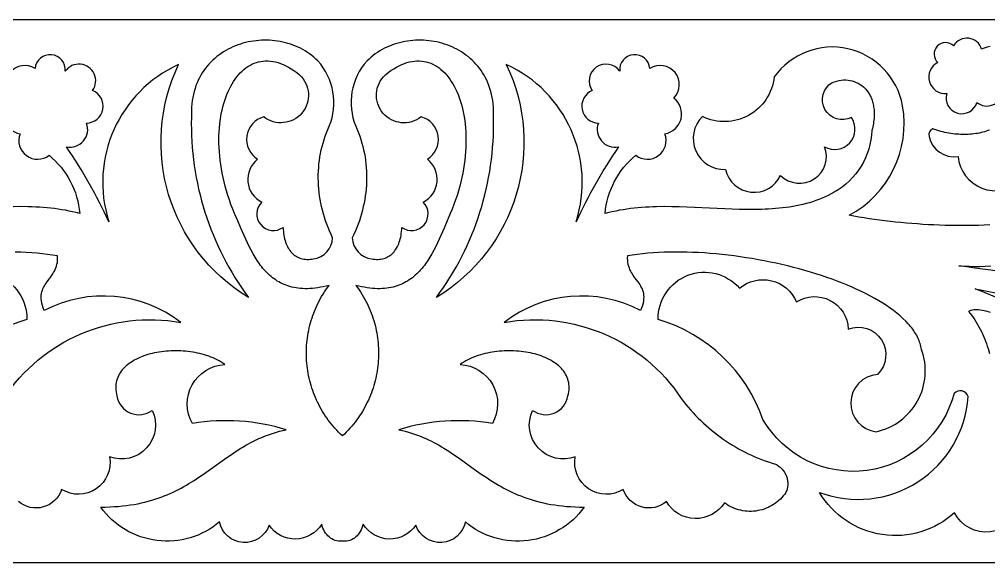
# Model space of a CAD drawing. Extents: x 1393 to 2071, y -80 to 15.
# Drawn here: x 1562.8 to 1732.2, y -79.7 to 15.3 of the extents above; entities that cross this region are included whole.
import ezdxf

# ---------------------------------------------------------------- set-up
doc = ezdxf.new("R2010")
doc.units = 0
doc.layers.add('LAYER_1', color=18, linetype='CONTINUOUS')

msp = doc.modelspace()

# ---------------------------------------------------------------- linework, layer by layer
at = {"layer": 'LAYER_1'}
for points in [[(1393.44, 15.27), (1619.26, 15.27), (1845.08, 15.27)], [(1732.49, -35.96), (1732.11, -35.85), (1731.74, -35.75), (1731.38, -35.67), (1731.04, -35.61), (1730.71, -35.56), (1730.4, -35.53), (1730.1, -35.52), (1729.82, -35.52), (1729.56, -35.54), (1729.31, -35.58), (1729.08, -35.64), (1728.86, -35.72), (1728.67, -35.82), (1728.96, -36.17), (1729.24, -36.54), (1729.51, -36.91), (1729.77, -37.29), (1730.01, -37.67), (1730.25, -38.07), (1730.48, -38.47), (1730.69, -38.88), (1730.9, -39.29), (1731.09, -39.71), (1731.28, -40.13), (1731.45, -40.56), (1731.62, -40.99), (1731.78, -41.42), (1731.94, -41.86), (1732.08, -42.3), (1732.35, -43.18)], [(1393.44, -79.73), (1619.26, -79.73), (1845.08, -79.73)]]:
    msp.add_lwpolyline(points, dxfattribs=at)
for points in [[(1732.41, 10.52), (1731.9, 10.39), (1731.41, 10.23), (1730.94, 10.06, 0.661985), (1726.05, 10.65, 1), (1723.27, 7.74, 0.81281), (1724.84, 2.29, 1), (1730.12, 0.75, 1), (1733.64, 5.04, -0.750241)], [(1732.36, -20.68), (1731.39, -20.72), (1730.42, -20.76), (1729.45, -20.78), (1728.48, -20.79), (1727.5, -20.8), (1726.53, -20.79), (1725.55, -20.78), (1724.57, -20.75), (1723.6, -20.72), (1722.62, -20.68), (1721.65, -20.63), (1720.68, -20.57), (1719.72, -20.51), (1718.76, -20.44), (1717.8, -20.35), (1716.85, -20.27), (1715.91, -20.17), (1714.97, -20.07), (1714.04, -19.95), (1713.11, -19.84), (1712.2, -19.71), (1711.29, -19.58), (1710.4, -19.44), (1709.51, -19.3), (1708.64, -19.15), (1707.78, -18.99, 0.325182), (1717.13, 0.15, 0.664502), (1694.69, 5.21, -0.519894), (1682.15, -1.72, 0.682442), (1686.19, -10.98, 0.716), (1695.81, -12.01, 0.811743), (1703.51, -6.99, 0.801582), (1708.19, -1.9, -0.961999), (1704.82, 4.22), (1705.22, 4.37), (1705.63, 4.49), (1706.03, 4.58), (1706.43, 4.64), (1706.82, 4.67), (1707.21, 4.67), (1707.6, 4.64), (1707.97, 4.59), (1708.34, 4.51), (1708.7, 4.4), (1709.05, 4.26), (1709.38, 4.1), (1709.7, 3.91), (1710.01, 3.7), (1710.3, 3.46), (1710.58, 3.19), (1710.71, 3.05), (1710.84, 2.9), (1710.96, 2.75), (1711.07, 2.59), (1711.19, 2.42), (1711.29, 2.25), (1711.39, 2.07), (1711.49, 1.89), (1711.58, 1.7), (1711.66, 1.5), (1711.74, 1.3), (1711.82, 1.1), (1711.88, 0.88), (1711.94, 0.67), (1711.99, 0.44), (1712.04, 0.22), (1712.08, -0.02), (1712.11, -0.26), (1712.14, -0.5), (1712.16, -0.75), (1712.17, -1.01), (1712.17, -1.27), (1712.17, -1.53), (1712.16, -1.8), (1712.14, -2.08), (1712.11, -2.36), (1712.08, -2.64), (1712.03, -2.93), (1711.98, -3.23), (1711.92, -3.53), (1711.85, -3.83), (1711.77, -4.14, -0.262), (1705.16, -14.97), (1704.65, -15.25), (1704.13, -15.52), (1703.6, -15.77), (1703.06, -16.01), (1702.52, -16.23), (1701.97, -16.43), (1701.41, -16.62), (1700.85, -16.79), (1700.29, -16.95), (1699.71, -17.1), (1699.14, -17.23), (1698.55, -17.35), (1697.97, -17.45), (1697.37, -17.55), (1696.77, -17.63), (1696.17, -17.71), (1695.57, -17.77), (1694.95, -17.82), (1694.34, -17.87), (1693.72, -17.91), (1693.1, -17.93), (1692.47, -17.95), (1691.21, -17.97), (1689.93, -17.97), (1688.65, -17.95), (1687.35, -17.91), (1686.05, -17.85), (1683.42, -17.73), (1680.77, -17.6), (1679.45, -17.55), (1678.12, -17.51), (1676.8, -17.49), (1675.48, -17.48), (1674.16, -17.5), (1673.5, -17.53), (1672.85, -17.55), (1672.19, -17.59), (1671.54, -17.64), (1670.89, -17.69), (1670.24, -17.76), (1669.6, -17.83), (1668.95, -17.91), (1668.31, -18.01), (1667.67, -18.12), (1667.04, -18.24), (1666.41, -18.37), (1665.78, -18.52), (1665.15, -18.68, -0.201365), (1670.53, -8.5, 0.757257), (1675.6, -4.74, 0.648491), (1677.17, 1.52, 0.885886), (1672.98, 6.7, 1), (1667.7, 6.21, 1), (1662.91, 2.83, 0.812419), (1663.97, -2.87, 0.581039), (1667.48, -7.04, 0.041705), (1660.09, -20.11, 0.379385), (1647.89, 7.39, -0.385316), (1635.68, -33.34, 0.166428), (1645.65, -1.89), (1645.67, -1.27), (1645.66, -0.66), (1645.64, -0.07), (1645.59, 0.51), (1645.51, 1.08), (1645.42, 1.63), (1645.31, 2.16), (1645.18, 2.68), (1645.03, 3.19), (1644.86, 3.68), (1644.67, 4.16), (1644.46, 4.63), (1644.24, 5.07), (1644, 5.51), (1643.75, 5.93), (1643.48, 6.33), (1643.19, 6.72), (1642.89, 7.1), (1642.58, 7.46), (1642.26, 7.81), (1641.92, 8.14), (1641.57, 8.45), (1641.21, 8.76), (1640.84, 9.04), (1640.45, 9.31), (1640.06, 9.57), (1639.66, 9.81), (1639.25, 10.04), (1638.83, 10.25), (1638.41, 10.45), (1637.98, 10.63), (1637.54, 10.8), (1637.1, 10.95), (1636.65, 11.09), (1636.2, 11.21), (1635.74, 11.32), (1635.28, 11.41), (1634.81, 11.48), (1634.35, 11.54), (1633.88, 11.59), (1633.41, 11.62), (1632.94, 11.63), (1632.47, 11.63), (1632, 11.62), (1631.53, 11.59), (1631.06, 11.54), (1630.6, 11.48), (1630.14, 11.4), (1629.68, 11.3), (1629.22, 11.19), (1628.77, 11.07), (1628.32, 10.93), (1627.88, 10.77), (1627.45, 10.6), (1627.02, 10.41), (1626.6, 10.21), (1626.19, 9.99), (1625.78, 9.76), (1625.38, 9.5), (1625, 9.24), (1624.62, 8.96), (1624.25, 8.66), (1623.9, 8.34), (1623.55, 8.01, 0.286742), (1621.57, -3.42), (1621.82, -3.99), (1622.06, -4.58), (1622.27, -5.16), (1622.47, -5.75), (1622.65, -6.35), (1622.82, -6.95), (1622.96, -7.56), (1623.09, -8.17), (1623.2, -8.78), (1623.29, -9.39), (1623.36, -10.01), (1623.42, -10.63), (1623.46, -11.25), (1623.48, -11.87), (1623.48, -12.49), (1623.47, -13.12), (1623.44, -13.74), (1623.39, -14.37), (1623.33, -14.99), (1623.24, -15.61), (1623.15, -16.24), (1623.03, -16.86), (1622.9, -17.48), (1622.75, -18.09), (1622.59, -18.71), (1622.4, -19.32), (1622.21, -19.93), (1621.99, -20.53), (1621.76, -21.13), (1621.52, -21.73), (1621.26, -22.32), (1620.98, -22.91, 0.374844), (1624.36, -26.62), (1624.65, -26.66), (1624.93, -26.69), (1625.2, -26.71), (1625.47, -26.71), (1625.73, -26.69), (1625.98, -26.66), (1626.23, -26.61), (1626.47, -26.55), (1626.7, -26.48), (1626.93, -26.38), (1627.14, -26.28), (1627.35, -26.16), (1627.55, -26.02), (1627.75, -25.88), (1627.93, -25.71), (1628.11, -25.54), (1628.27, -25.35), (1628.43, -25.15), (1628.58, -24.94), (1628.72, -24.71), (1628.85, -24.47), (1628.97, -24.22), (1629.09, -23.96), (1629.19, -23.69), (1629.28, -23.4), (1629.36, -23.1), (1629.43, -22.79), (1629.49, -22.48), (1629.54, -22.15), (1629.58, -21.81), (1629.61, -21.46), (1629.63, -21.1, 0.932976), (1633.35, -16.69, 0.553867), (1634.09, -9.2, 0.651037), (1633.02, -1.78, -0.964952), (1626.77, 5.59), (1627.26, 5.98), (1627.73, 6.33), (1628.21, 6.64), (1628.68, 6.92), (1629.15, 7.17), (1629.61, 7.39), (1630.07, 7.57), (1630.52, 7.72), (1630.96, 7.84), (1631.41, 7.93), (1631.84, 7.99), (1632.27, 8.02), (1632.69, 8.01), (1633.11, 7.98), (1633.51, 7.93), (1633.91, 7.84), (1634.3, 7.73), (1634.69, 7.59), (1635.06, 7.42), (1635.43, 7.23), (1635.79, 7.01), (1636.13, 6.77), (1636.47, 6.51), (1636.8, 6.22), (1637.12, 5.9), (1637.42, 5.57), (1637.72, 5.21), (1638, 4.83), (1638.28, 4.43), (1638.54, 4.01), (1638.79, 3.57), (1639.02, 3.11), (1639.24, 2.64), (1639.45, 2.14), (1639.65, 1.63), (1639.83, 1.09), (1640, 0.55), (1640.16, -0.02), (1640.3, -0.6), (1640.42, -1.19), (1640.53, -1.8), (1640.62, -2.43), (1640.7, -3.07), (1640.76, -3.72), (1640.81, -4.38), (1640.83, -5.06), (1640.84, -5.75), (1640.84, -6.44), (1640.81, -7.15), (1640.77, -7.87), (1640.71, -8.6), (1640.63, -9.34), (1640.53, -10.09), (1640.41, -10.84), (1640.27, -11.6), (1640.12, -12.37), (1639.94, -13.14), (1639.74, -13.92), (1639.52, -14.71), (1639.28, -15.5), (1639.02, -16.29), (1638.73, -17.09), (1638.43, -17.89), (1638.1, -18.7), (1637.56, -19.95), (1637.02, -21.23), (1636.46, -22.53), (1636.17, -23.18), (1635.86, -23.83), (1635.55, -24.47), (1635.23, -25.1), (1634.89, -25.71), (1634.53, -26.32), (1634.16, -26.9), (1633.77, -27.47), (1633.57, -27.74), (1633.36, -28.01), (1633.14, -28.27), (1632.92, -28.53), (1632.7, -28.78), (1632.47, -29.02), (1632.23, -29.25), (1631.98, -29.48), (1631.73, -29.7), (1631.47, -29.91), (1631.2, -30.11), (1630.93, -30.3), (1630.65, -30.48), (1630.36, -30.65), (1630.06, -30.81), (1629.75, -30.96), (1629.44, -31.1), (1629.12, -31.23), (1628.79, -31.34), (1628.45, -31.45), (1628.1, -31.54), (1627.74, -31.62), (1627.37, -31.69), (1626.99, -31.74), (1626.6, -31.78), (1626.2, -31.81), (1625.79, -31.82), (1625.37, -31.82), (1624.94, -31.8), (1624.5, -31.77), (1624.04, -31.72), (1623.58, -31.66), (1623.1, -31.58), (1622.61, -31.48), (1622.11, -31.37), (1621.6, -31.24), (1621.88, -31.62), (1622.15, -32.01), (1622.41, -32.4), (1622.66, -32.79), (1622.89, -33.19), (1623.12, -33.59), (1623.34, -34), (1623.55, -34.41), (1623.75, -34.82), (1623.93, -35.24), (1624.11, -35.66), (1624.28, -36.08), (1624.43, -36.51), (1624.58, -36.94), (1624.72, -37.37), (1624.84, -37.8), (1624.96, -38.23), (1625.06, -38.67), (1625.16, -39.11), (1625.24, -39.55), (1625.32, -39.99), (1625.38, -40.43), (1625.44, -40.87), (1625.48, -41.31), (1625.52, -41.76), (1625.54, -42.2), (1625.56, -42.64), (1625.56, -43.09), (1625.56, -43.53), (1625.55, -43.98), (1625.52, -44.42), (1625.49, -44.86), (1625.44, -45.3), (1625.39, -45.74), (1625.32, -46.18), (1625.25, -46.62), (1625.17, -47.06), (1625.07, -47.49), (1624.97, -47.92), (1624.86, -48.35), (1624.73, -48.78), (1624.6, -49.21), (1624.46, -49.63), (1624.31, -50.05), (1624.14, -50.46), (1623.97, -50.88), (1623.79, -51.29), (1623.6, -51.69), (1623.4, -52.1), (1623.19, -52.5), (1622.97, -52.89), (1622.74, -53.28), (1622.51, -53.67), (1622.26, -54.05), (1622, -54.43), (1621.73, -54.8), (1621.46, -55.16), (1621.17, -55.53), (1620.88, -55.88), (1620.57, -56.23), (1620.26, -56.58), (1619.93, -56.91), (1619.6, -57.24), (1619.26, -57.57), (1618.92, -57.24), (1618.58, -56.91), (1618.26, -56.58), (1617.94, -56.23), (1617.64, -55.88), (1617.34, -55.53), (1617.06, -55.16), (1616.78, -54.8), (1616.52, -54.43), (1616.26, -54.05), (1616.01, -53.67), (1615.77, -53.28), (1615.54, -52.89), (1615.32, -52.5), (1615.11, -52.1), (1614.91, -51.69), (1614.72, -51.29), (1614.54, -50.88), (1614.37, -50.46), (1614.21, -50.05), (1614.06, -49.63), (1613.91, -49.21), (1613.78, -48.78), (1613.66, -48.35), (1613.55, -47.92), (1613.44, -47.49), (1613.35, -47.06), (1613.27, -46.62), (1613.19, -46.18), (1613.13, -45.74), (1613.07, -45.3), (1613.03, -44.86), (1612.99, -44.42), (1612.97, -43.98), (1612.95, -43.53), (1612.95, -43.09), (1612.96, -42.64), (1612.97, -42.2), (1613, -41.76), (1613.03, -41.31), (1613.08, -40.87), (1613.13, -40.43), (1613.2, -39.99), (1613.27, -39.55), (1613.36, -39.11), (1613.45, -38.67), (1613.56, -38.23), (1613.67, -37.8), (1613.8, -37.37), (1613.94, -36.94), (1614.08, -36.51), (1614.24, -36.08), (1614.41, -35.66), (1614.58, -35.24), (1614.77, -34.82), (1614.97, -34.41), (1615.17, -34), (1615.39, -33.59), (1615.62, -33.19), (1615.86, -32.79), (1616.11, -32.4), (1616.37, -32.01), (1616.64, -31.62), (1616.92, -31.24), (1616.41, -31.37), (1615.9, -31.48), (1615.42, -31.58), (1614.94, -31.66), (1614.47, -31.72), (1614.02, -31.77), (1613.58, -31.8), (1613.15, -31.82), (1612.73, -31.82), (1612.32, -31.81), (1611.92, -31.78), (1611.53, -31.74), (1611.15, -31.69), (1610.78, -31.62), (1610.42, -31.54), (1610.07, -31.45), (1609.73, -31.34), (1609.4, -31.23), (1609.07, -31.1), (1608.76, -30.96), (1608.45, -30.81), (1608.16, -30.65), (1607.87, -30.48), (1607.59, -30.3), (1607.31, -30.11), (1607.05, -29.91), (1606.79, -29.7), (1606.53, -29.48), (1606.29, -29.25), (1606.05, -29.02), (1605.82, -28.78), (1605.59, -28.53), (1605.37, -28.27), (1605.16, -28.01), (1604.95, -27.74), (1604.74, -27.47), (1604.35, -26.9), (1603.98, -26.32), (1603.63, -25.71), (1603.29, -25.1), (1602.96, -24.47), (1602.65, -23.83), (1602.35, -23.18), (1602.06, -22.53), (1601.5, -21.23), (1600.96, -19.95), (1600.42, -18.7), (1600.09, -17.89), (1599.78, -17.09), (1599.5, -16.29), (1599.24, -15.5), (1599, -14.71), (1598.78, -13.92), (1598.58, -13.14), (1598.4, -12.37), (1598.24, -11.6), (1598.1, -10.84), (1597.99, -10.09), (1597.89, -9.34), (1597.81, -8.6), (1597.75, -7.87), (1597.7, -7.15), (1597.68, -6.44), (1597.67, -5.75), (1597.68, -5.06), (1597.71, -4.38), (1597.75, -3.72), (1597.82, -3.07), (1597.89, -2.43), (1597.99, -1.8), (1598.09, -1.19), (1598.22, -0.6), (1598.36, -0.02), (1598.51, 0.55), (1598.68, 1.09), (1598.86, 1.63), (1599.06, 2.14), (1599.27, 2.64), (1599.49, 3.11), (1599.73, 3.57), (1599.98, 4.01), (1600.24, 4.43), (1600.51, 4.83), (1600.8, 5.21), (1601.09, 5.57), (1601.4, 5.9), (1601.71, 6.22), (1602.04, 6.51), (1602.38, 6.77), (1602.73, 7.01), (1603.09, 7.23), (1603.45, 7.42), (1603.83, 7.59), (1604.21, 7.73), (1604.6, 7.84), (1605, 7.93), (1605.41, 7.98), (1605.82, 8.01), (1606.25, 8.02), (1606.67, 7.99), (1607.11, 7.93), (1607.55, 7.84), (1608, 7.72), (1608.45, 7.57), (1608.91, 7.39), (1609.37, 7.17), (1609.84, 6.92), (1610.31, 6.64), (1610.78, 6.33), (1611.26, 5.98), (1611.74, 5.59, -0.964952), (1605.5, -1.78, 0.651037), (1604.43, -9.2, 0.553867), (1605.17, -16.69, 0.932976), (1608.88, -21.1), (1608.9, -21.46), (1608.93, -21.81), (1608.97, -22.15), (1609.02, -22.48), (1609.08, -22.79), (1609.15, -23.1), (1609.24, -23.4), (1609.33, -23.69), (1609.43, -23.96), (1609.54, -24.22), (1609.66, -24.47), (1609.79, -24.71), (1609.93, -24.94), (1610.08, -25.15), (1610.24, -25.35), (1610.41, -25.54), (1610.58, -25.71), (1610.77, -25.88), (1610.96, -26.02), (1611.16, -26.16), (1611.37, -26.28), (1611.59, -26.38), (1611.81, -26.48), (1612.05, -26.55), (1612.28, -26.61), (1612.53, -26.66), (1612.79, -26.69), (1613.05, -26.71), (1613.31, -26.71), (1613.59, -26.69), (1613.87, -26.66), (1614.16, -26.62, 0.374844), (1617.53, -22.91), (1617.26, -22.32), (1617, -21.73), (1616.75, -21.13), (1616.52, -20.53), (1616.31, -19.93), (1616.11, -19.32), (1615.93, -18.71), (1615.76, -18.09), (1615.62, -17.48), (1615.48, -16.86), (1615.37, -16.24), (1615.27, -15.61), (1615.19, -14.99), (1615.12, -14.37), (1615.08, -13.74), (1615.05, -13.12), (1615.03, -12.49), (1615.04, -11.87), (1615.06, -11.25), (1615.1, -10.63), (1615.15, -10.01), (1615.22, -9.39), (1615.32, -8.78), (1615.43, -8.17), (1615.55, -7.56), (1615.7, -6.95), (1615.86, -6.35), (1616.04, -5.75), (1616.24, -5.16), (1616.46, -4.58), (1616.7, -3.99), (1616.95, -3.42, 0.286742), (1614.96, 8.01), (1614.62, 8.34), (1614.26, 8.66), (1613.9, 8.96), (1613.52, 9.24), (1613.13, 9.5), (1612.73, 9.76), (1612.33, 9.99), (1611.92, 10.21), (1611.5, 10.41), (1611.07, 10.6), (1610.63, 10.77), (1610.19, 10.93), (1609.74, 11.07), (1609.29, 11.19), (1608.84, 11.3), (1608.38, 11.4), (1607.92, 11.48), (1607.45, 11.54), (1606.98, 11.59), (1606.52, 11.62), (1606.05, 11.63), (1605.58, 11.63), (1605.11, 11.62), (1604.64, 11.59), (1604.17, 11.54), (1603.7, 11.48), (1603.24, 11.41), (1602.78, 11.32), (1602.32, 11.21), (1601.87, 11.09), (1601.42, 10.95), (1600.97, 10.8), (1600.54, 10.63), (1600.11, 10.45), (1599.68, 10.25), (1599.26, 10.04), (1598.85, 9.81), (1598.45, 9.57), (1598.06, 9.31), (1597.68, 9.04), (1597.31, 8.76), (1596.95, 8.45), (1596.6, 8.14), (1596.26, 7.81), (1595.93, 7.46), (1595.62, 7.1), (1595.32, 6.72), (1595.04, 6.33), (1594.77, 5.93), (1594.51, 5.51), (1594.28, 5.07), (1594.05, 4.63), (1593.85, 4.16), (1593.66, 3.68), (1593.49, 3.19), (1593.34, 2.68), (1593.21, 2.16), (1593.09, 1.63), (1593, 1.08), (1592.93, 0.51), (1592.88, -0.07), (1592.85, -0.66), (1592.85, -1.27), (1592.86, -1.89, 0.166428), (1602.83, -33.34, -0.385316), (1590.63, 7.39, 0.379385), (1578.43, -20.11, 0.041705), (1571.04, -7.04, 0.581039), (1574.55, -2.87, 0.812419), (1575.6, 2.83, 1), (1570.82, 6.21, 1), (1565.54, 6.7, 0.885886), (1561.35, 1.52, 0.648491), (1562.91, -4.74, 0.757257), (1567.99, -8.5, -0.201365), (1573.36, -18.68), (1572.74, -18.52), (1572.11, -18.37), (1571.48, -18.24), (1570.84, -18.12), (1570.2, -18.01), (1569.56, -17.91), (1568.92, -17.83), (1568.27, -17.76), (1567.63, -17.69), (1566.98, -17.64), (1566.32, -17.59), (1565.67, -17.55), (1565.01, -17.53), (1564.36, -17.5), (1563.04, -17.48), (1561.72, -17.49)], [(1732.35, -4.09), (1732.06, -4.19), (1731.76, -4.29), (1731.47, -4.38), (1731.16, -4.46), (1730.86, -4.53), (1730.55, -4.6), (1730.24, -4.66), (1729.92, -4.71), (1729.6, -4.76), (1729.28, -4.79), (1728.95, -4.82), (1728.62, -4.84), (1728.29, -4.86), (1727.96, -4.86), (1727.62, -4.86), (1727.29, -4.85), (1726.95, -4.83), (1726.6, -4.81), (1726.26, -4.78), (1725.92, -4.73), (1725.57, -4.68), (1725.22, -4.63), (1724.87, -4.56), (1724.52, -4.49), (1724.17, -4.4), (1723.82, -4.31), (1723.47, -4.21), (1723.12, -4.11), (1722.77, -3.99), (1722.42, -3.87, 0.346048), (1721.76, -5.19, 0.392357), (1726.82, -8.71, 0.615224), (1737.82, -13, 0.667205)], [(1560.05, -51.02, -0.299345), (1591.02, -37.72, 0.291294), (1567.16, -35.61), (1566.98, -35.16), (1566.84, -34.74), (1566.73, -34.34), (1566.66, -33.96), (1566.62, -33.61), (1566.61, -33.27), (1566.63, -32.96), (1566.67, -32.66), (1566.73, -32.37), (1566.82, -32.1), (1566.92, -31.84), (1567.04, -31.59), (1567.17, -31.34), (1567.32, -31.11), (1567.47, -30.87), (1567.63, -30.64), (1567.97, -30.19), (1568.31, -29.73), (1568.64, -29.25), (1568.79, -29), (1568.94, -28.74), (1569.07, -28.46), (1569.19, -28.18), (1569.29, -27.88), (1569.37, -27.56), (1569.44, -27.23), (1569.48, -26.88), (1569.49, -26.5), (1569.48, -26.1), (1568.61, -25.96), (1567.72, -25.83), (1566.82, -25.73), (1565.9, -25.63), (1564.96, -25.56), (1564.01, -25.5), (1563.05, -25.45), (1562.07, -25.43)], [(1737.81, -69.71, -0.690211), (1726.21, -71, -0.474876), (1702.62, -67.47, 0.50082), (1728.61, -50.69, 0.567529), (1726.13, -50.14, -0.669859), (1692.72, -54.68, 0.242611), (1674.43, -37.21, -0.703635), (1688.64, -31.75, -0.506445), (1698.58, -34.13, -0.579224), (1707.65, -38.88, -0.821138), (1712.73, -46.83, 0.908389), (1712.51, -56.84, 0.455895), (1720.43, -42.43), (1720.38, -42.17), (1720.33, -41.92), (1720.27, -41.66), (1720.2, -41.41), (1720.11, -41.15), (1720.02, -40.9), (1719.92, -40.65), (1719.8, -40.4), (1719.68, -40.15), (1719.54, -39.9), (1719.4, -39.66), (1719.24, -39.41), (1719.08, -39.17), (1718.91, -38.92), (1718.73, -38.68), (1718.53, -38.44), (1718.33, -38.2), (1718.13, -37.96), (1717.68, -37.49), (1717.2, -37.02), (1716.69, -36.56), (1716.15, -36.11), (1715.57, -35.66), (1714.97, -35.22), (1714.34, -34.79), (1713.67, -34.36), (1712.98, -33.94), (1712.27, -33.52), (1711.53, -33.12), (1710.76, -32.72), (1709.97, -32.33), (1709.16, -31.95), (1708.33, -31.58), (1707.48, -31.22), (1706.61, -30.86), (1705.72, -30.51), (1704.81, -30.18), (1703.89, -29.85), (1702.95, -29.53), (1702, -29.23), (1701.04, -28.93), (1700.06, -28.64), (1699.07, -28.37), (1698.07, -28.1), (1697.06, -27.85), (1696.04, -27.61), (1695.02, -27.38), (1693.99, -27.16), (1692.95, -26.95), (1691.91, -26.75), (1690.87, -26.57), (1689.82, -26.4), (1688.77, -26.24), (1687.72, -26.1), (1686.67, -25.97), (1685.63, -25.85), (1684.58, -25.74), (1683.54, -25.65), (1682.51, -25.58), (1681.48, -25.52), (1680.45, -25.47), (1679.44, -25.43), (1678.43, -25.42), (1677.43, -25.41), (1676.44, -25.43), (1675.47, -25.45), (1674.5, -25.5), (1673.55, -25.56), (1672.62, -25.63), (1671.7, -25.73), (1670.79, -25.83), (1669.9, -25.96), (1669.04, -26.1), (1669.02, -26.5), (1669.04, -26.88), (1669.08, -27.23), (1669.14, -27.56), (1669.22, -27.88), (1669.33, -28.18), (1669.44, -28.46), (1669.58, -28.74), (1669.72, -29), (1669.87, -29.25), (1670.2, -29.73), (1670.55, -30.19), (1670.88, -30.64), (1671.05, -30.87), (1671.2, -31.11), (1671.34, -31.34), (1671.48, -31.59), (1671.6, -31.84), (1671.7, -32.1), (1671.78, -32.37), (1671.85, -32.66), (1671.89, -32.96), (1671.9, -33.27), (1671.89, -33.61), (1671.85, -33.96), (1671.78, -34.34), (1671.68, -34.74), (1671.54, -35.16), (1671.36, -35.61, 0.291294), (1647.49, -37.72, -0.299345), (1678.47, -51.02), (1678.86, -51.54), (1679.26, -52.05), (1679.67, -52.54), (1680.09, -53.03), (1680.52, -53.51), (1680.96, -53.98), (1681.41, -54.44), (1681.87, -54.89), (1682.33, -55.33), (1682.8, -55.76), (1683.28, -56.18), (1683.77, -56.59), (1684.27, -56.99), (1684.77, -57.38), (1685.28, -57.75), (1685.8, -58.12), (1686.32, -58.48), (1686.86, -58.83), (1687.4, -59.17), (1687.94, -59.49), (1688.49, -59.8), (1689.05, -60.11), (1689.61, -60.4), (1690.18, -60.68), (1690.76, -60.95), (1691.34, -61.21), (1691.92, -61.45), (1692.51, -61.69), (1693.11, -61.91), (1693.71, -62.12), (1694.32, -62.32), (1694.93, -62.5), (1695.1, -62.59), (1695.26, -62.69), (1695.42, -62.79), (1695.57, -62.9), (1695.72, -63.01), (1695.85, -63.13), (1695.98, -63.26), (1696.11, -63.4), (1696.22, -63.53), (1696.33, -63.68), (1696.44, -63.83), (1696.53, -63.98), (1696.62, -64.14), (1696.7, -64.3), (1696.77, -64.46), (1696.84, -64.63), (1696.89, -64.8), (1696.94, -64.97), (1696.98, -65.14), (1697.02, -65.32), (1697.04, -65.5), (1697.06, -65.68), (1697.07, -65.85), (1697.07, -66.03), (1697.06, -66.21), (1697.04, -66.39), (1697.01, -66.57), (1696.98, -66.75), (1696.94, -66.93), (1696.88, -67.1), (1696.82, -67.27), (1696.75, -67.44), (1696.53, -67.76), (1696.29, -68.06), (1696.04, -68.35), (1695.78, -68.62), (1695.5, -68.88), (1695.21, -69.12), (1694.91, -69.35), (1694.6, -69.56), (1694.28, -69.75), (1693.95, -69.93), (1693.62, -70.09), (1693.28, -70.23), (1692.93, -70.36), (1692.57, -70.47), (1692.21, -70.56), (1691.84, -70.64), (1691.48, -70.7), (1691.1, -70.74), (1690.73, -70.76), (1690.35, -70.76), (1689.98, -70.74), (1689.6, -70.71), (1689.23, -70.65), (1688.85, -70.58), (1688.48, -70.48), (1688.11, -70.37), (1687.75, -70.24), (1687.39, -70.08), (1687.03, -69.91), (1686.68, -69.71), (1686.34, -69.5), (1686, -69.26, -0.564859), (1675.86, -69.05, -0.532513), (1668.33, -66.93, -0.653605), (1659.95, -61.23, -0.674681), (1652.49, -53.1, 0.558618), (1658.66, -50.58), (1658.75, -50.22), (1658.81, -49.87), (1658.85, -49.52), (1658.87, -49.19), (1658.86, -48.86), (1658.84, -48.54), (1658.79, -48.23), (1658.72, -47.92), (1658.63, -47.62), (1658.53, -47.34), (1658.4, -47.06), (1658.26, -46.79), (1658.1, -46.52), (1657.92, -46.27), (1657.73, -46.02), (1657.52, -45.78), (1657.3, -45.55), (1657.06, -45.33), (1656.81, -45.12), (1656.54, -44.91), (1656.26, -44.72), (1655.97, -44.53), (1655.67, -44.35), (1655.35, -44.18), (1655.03, -44.02), (1654.69, -43.87), (1654.34, -43.73), (1653.99, -43.59), (1653.63, -43.47), (1653.25, -43.35), (1652.88, -43.24), (1652.49, -43.15), (1652.1, -43.06), (1651.7, -42.98), (1651.3, -42.91), (1650.89, -42.85), (1650.48, -42.8), (1650.06, -42.75), (1649.65, -42.72), (1649.22, -42.7), (1648.8, -42.68), (1648.38, -42.68), (1647.95, -42.68), (1647.53, -42.7), (1647.1, -42.72), (1646.68, -42.76), (1646.26, -42.8), (1645.84, -42.85), (1645.42, -42.92), (1645, -42.99), (1644.59, -43.07), (1644.19, -43.17), (1643.78, -43.27), (1643.39, -43.38), (1642.99, -43.51), (1642.61, -43.64), (1642.23, -43.78), (1641.86, -43.94), (1641.5, -44.1), (1641.15, -44.28), (1640.8, -44.46), (1640.47, -44.66), (1640.14, -44.86), (1639.83, -45.08, -0.560361), (1645.46, -55.39, 0.117118), (1629.1, -56.49), (1629.68, -56.62), (1630.24, -56.76), (1630.79, -56.92), (1631.33, -57.08), (1631.86, -57.25), (1632.37, -57.44), (1632.87, -57.63), (1633.37, -57.83), (1633.85, -58.04), (1634.32, -58.26), (1634.79, -58.49), (1635.24, -58.72), (1635.69, -58.97), (1636.13, -59.21), (1636.57, -59.46), (1637, -59.72), (1637.84, -60.25), (1638.67, -60.8), (1639.48, -61.36), (1640.29, -61.94), (1641.89, -63.09), (1642.7, -63.67), (1643.52, -64.25), (1644.35, -64.81), (1645.2, -65.37), (1646.07, -65.91), (1646.52, -66.17), (1646.97, -66.43), (1647.43, -66.69), (1647.9, -66.93), (1648.38, -67.17), (1648.87, -67.41), (1649.37, -67.64), (1649.87, -67.86), (1650.4, -68.07), (1650.93, -68.27), (1651.47, -68.46), (1652.03, -68.65), (1652.6, -68.82), (1653.18, -68.99), (1653.78, -69.14), (1654.4, -69.29), (1655.03, -69.42), (1655.67, -69.54), (1656.34, -69.64), (1657.02, -69.74), (1657.72, -69.82), (1658.43, -69.89), (1659.17, -69.94), (1659.92, -69.98), (1660.7, -70), (1661.5, -70.01, -0.437527), (1640.73, -72.62, -0.76537), (1632.07, -73.17, -0.547925), (1622.88, -73), (1622.78, -73.35), (1622.67, -73.68), (1622.53, -73.99), (1622.37, -74.28), (1622.2, -74.55), (1622.01, -74.8), (1621.81, -75.03), (1621.59, -75.24), (1621.35, -75.43), (1621.1, -75.59), (1620.83, -75.72), (1620.55, -75.83), (1620.26, -75.91), (1619.95, -75.97), (1619.63, -76), (1619.3, -76), (1619.26, -76), (1619.22, -76), (1618.88, -76), (1618.56, -75.97), (1618.26, -75.91), (1617.96, -75.83), (1617.68, -75.72), (1617.42, -75.59), (1617.16, -75.43), (1616.93, -75.24), (1616.71, -75.03), (1616.5, -74.8), (1616.31, -74.55), (1616.14, -74.28), (1615.99, -73.99), (1615.85, -73.68), (1615.73, -73.35), (1615.63, -73, -0.547925), (1606.44, -73.17, -0.76537), (1597.78, -72.62, -0.437527), (1577.02, -70.01), (1577.82, -70), (1578.59, -69.98), (1579.35, -69.94), (1580.08, -69.89), (1580.8, -69.82), (1581.5, -69.74), (1582.18, -69.64), (1582.84, -69.54), (1583.49, -69.42), (1584.12, -69.29), (1584.73, -69.14), (1585.33, -68.99), (1585.92, -68.82), (1586.49, -68.65), (1587.04, -68.46), (1587.59, -68.27), (1588.12, -68.07), (1588.64, -67.86), (1589.15, -67.64), (1589.65, -67.41), (1590.14, -67.17), (1590.61, -66.93), (1591.08, -66.69), (1591.55, -66.43), (1592, -66.17), (1592.44, -65.91), (1593.32, -65.37), (1594.17, -64.81), (1595, -64.25), (1595.81, -63.67), (1596.62, -63.09), (1598.23, -61.94), (1599.03, -61.36), (1599.85, -60.8), (1600.67, -60.25), (1601.52, -59.72), (1601.95, -59.46), (1602.38, -59.21), (1602.82, -58.97), (1603.27, -58.72), (1603.73, -58.49), (1604.19, -58.26), (1604.67, -58.04), (1605.15, -57.83), (1605.64, -57.63), (1606.15, -57.44), (1606.66, -57.25), (1607.18, -57.08), (1607.72, -56.92), (1608.27, -56.76), (1608.84, -56.62), (1609.41, -56.49, 0.117118), (1593.05, -55.39, -0.560361), (1598.69, -45.08), (1598.37, -44.86), (1598.05, -44.66), (1597.71, -44.46), (1597.37, -44.28), (1597.02, -44.1), (1596.65, -43.94), (1596.28, -43.78), (1595.91, -43.64), (1595.52, -43.51), (1595.13, -43.38), (1594.73, -43.27), (1594.33, -43.17), (1593.92, -43.07), (1593.51, -42.99), (1593.1, -42.92), (1592.68, -42.85), (1592.26, -42.8), (1591.84, -42.76), (1591.41, -42.72), (1590.99, -42.7), (1590.56, -42.68), (1590.14, -42.68), (1589.71, -42.68), (1589.29, -42.7), (1588.87, -42.72), (1588.45, -42.75), (1588.04, -42.8), (1587.62, -42.85), (1587.22, -42.91), (1586.81, -42.98), (1586.42, -43.06), (1586.02, -43.15), (1585.64, -43.24), (1585.26, -43.35), (1584.89, -43.47), (1584.53, -43.59), (1584.17, -43.73), (1583.83, -43.87), (1583.49, -44.02), (1583.16, -44.18), (1582.85, -44.35), (1582.55, -44.53), (1582.25, -44.72), (1581.97, -44.91), (1581.71, -45.12), (1581.46, -45.33), (1581.22, -45.55), (1580.99, -45.78), (1580.78, -46.02), (1580.59, -46.27), (1580.41, -46.52), (1580.25, -46.79), (1580.11, -47.06), (1579.99, -47.34), (1579.88, -47.62), (1579.79, -47.92), (1579.73, -48.23), (1579.68, -48.54), (1579.65, -48.86), (1579.65, -49.19), (1579.66, -49.52), (1579.7, -49.87), (1579.76, -50.22), (1579.85, -50.58, 0.558618), (1586.02, -53.1, -0.674681), (1578.56, -61.23, -0.653605), (1570.18, -66.93, -0.532513), (1562.65, -69.05, -0.564859)], [(1749.57, -30.42, -0.017299), (1726.94, -27.81), (1727.85, -27.87), (1728.76, -27.91), (1729.69, -27.93), (1730.63, -27.92), (1731.57, -27.89), (1732.53, -27.84)], [(1549.88, -31.75, -0.703635), (1564.09, -37.21, 0.242611), (1545.8, -54.68, -0.669859)], [(1782.33, -58.61, 0.049958), (1729.83, -31.86, 0.049447), (1749.19, -33.86, 0.638141)]]:
    msp.add_lwpolyline(points, format="xyb", dxfattribs=at)

doc.saveas('drawing.dxf')
